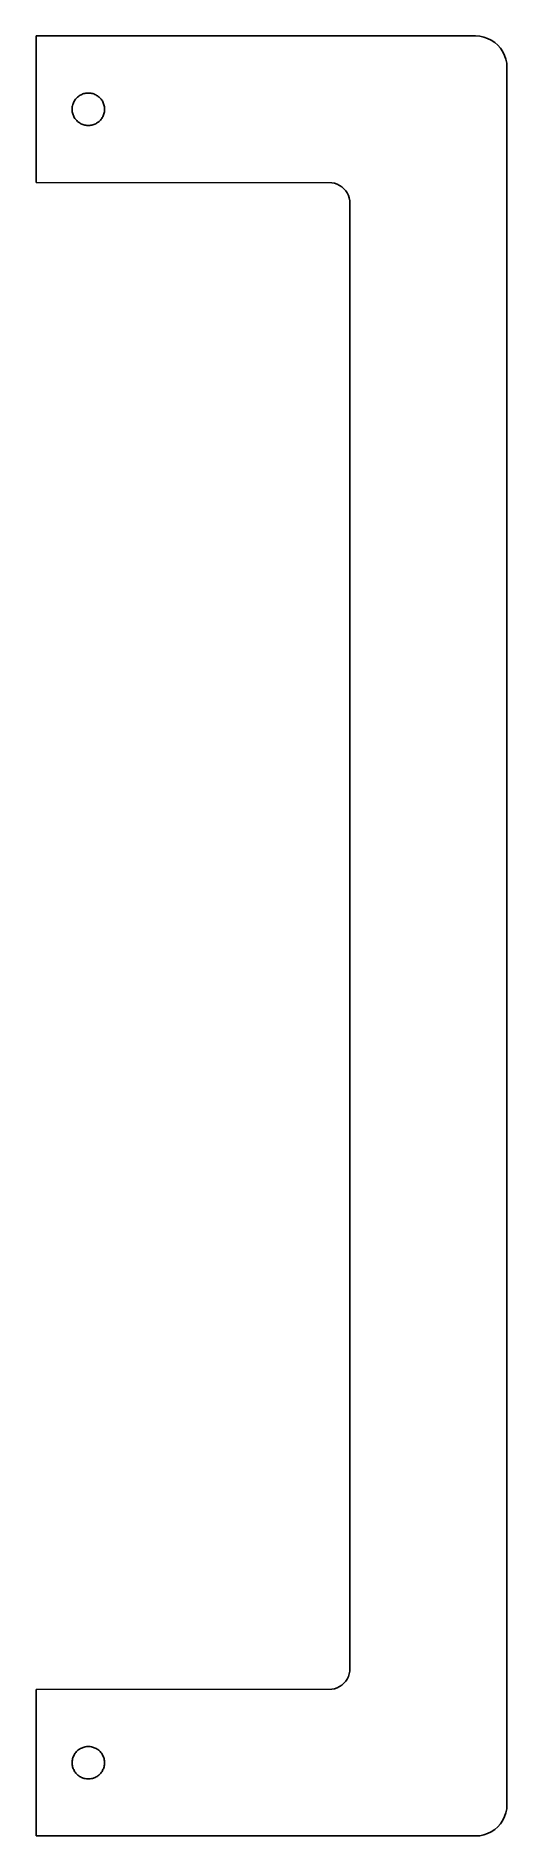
# Model space of a CAD drawing. Extents: x -57 to -12, y -92 to 80.
import ezdxf

# ---------------------------------------------------------------- set-up
doc = ezdxf.new("R2010")
doc.units = 0
doc.header["$MEASUREMENT"] = 0
doc.layers.get('0').update_dxf_attribs({"linetype": 'CONTINUOUS'})

msp = doc.modelspace()

# ---------------------------------------------------------------- linework, layer by layer
for p, q in [((-14.56, 80.35), (-56.56, 80.35)), ((-56.56, 80.35), (-56.56, 66.35)), ((-14.17, 80.32), (-14.56, 80.35)), ((-13.78, 80.25), (-14.17, 80.32)), ((-13.41, 80.12), (-13.78, 80.25)), ((-13.06, 79.95), (-13.41, 80.12)), ((-12.73, 79.73), (-13.06, 79.95)), ((-12.44, 79.47), (-12.73, 79.73)), ((-12.18, 79.18), (-12.44, 79.47)), ((-11.96, 78.85), (-12.18, 79.18)), ((-11.79, 78.5), (-11.96, 78.85)), ((-11.66, 78.13), (-11.79, 78.5)), ((-11.59, 77.74), (-11.66, 78.13)), ((-11.56, 77.35), (-11.59, 77.74)), ((-11.56, -88.65), (-11.56, 77.35)), ((-52.98, 73.97), (-53.02, 73.88)), ((-52.94, 74.06), (-52.98, 73.97)), ((-52.89, 74.14), (-52.94, 74.06)), ((-52.84, 74.22), (-52.89, 74.14)), ((-52.78, 74.3), (-52.84, 74.22)), ((-52.72, 74.38), (-52.78, 74.3)), ((-52.65, 74.45), (-52.72, 74.38)), ((-52.58, 74.52), (-52.65, 74.45)), ((-52.51, 74.58), (-52.58, 74.52)), ((-52.43, 74.63), (-52.51, 74.58)), ((-52.35, 74.69), (-52.43, 74.63)), ((-52.26, 74.73), (-52.35, 74.69)), ((-52.17, 74.77), (-52.26, 74.73)), ((-52.08, 74.81), (-52.17, 74.77)), ((-51.99, 74.84), (-52.08, 74.81)), ((-51.89, 74.86), (-51.99, 74.84)), ((-51.8, 74.88), (-51.89, 74.86)), ((-51.7, 74.89), (-51.8, 74.88)), ((-51.61, 74.9), (-51.7, 74.89)), ((-51.51, 74.9), (-51.61, 74.9)), ((-51.41, 74.89), (-51.51, 74.9)), ((-51.31, 74.88), (-51.41, 74.89)), ((-51.22, 74.86), (-51.31, 74.88)), ((-51.12, 74.84), (-51.22, 74.86)), ((-51.03, 74.81), (-51.12, 74.84)), ((-50.94, 74.77), (-51.03, 74.81)), ((-50.85, 74.73), (-50.94, 74.77)), ((-50.77, 74.68), (-50.85, 74.73)), ((-50.69, 74.63), (-50.77, 74.68)), ((-50.61, 74.57), (-50.69, 74.63)), ((-50.53, 74.51), (-50.61, 74.57)), ((-50.46, 74.44), (-50.53, 74.51)), ((-50.4, 74.37), (-50.46, 74.44)), ((-50.33, 74.3), (-50.4, 74.37)), ((-50.28, 74.22), (-50.33, 74.3)), ((-50.22, 74.14), (-50.28, 74.22)), ((-50.18, 74.05), (-50.22, 74.14)), ((-50.14, 73.96), (-50.18, 74.05)), ((-50.1, 73.87), (-50.14, 73.96)), ((-53.1, 73.5), (-53.11, 73.4)), ((-53.11, 73.4), (-53.11, 73.31)), ((-53.11, 73.31), (-53.1, 73.21)), ((-53.09, 73.6), (-53.1, 73.5)), ((-53.1, 73.21), (-53.09, 73.11)), ((-53.07, 73.69), (-53.09, 73.6)), ((-53.09, 73.11), (-53.07, 73.02)), ((-53.05, 73.79), (-53.07, 73.69)), ((-53.07, 73.02), (-53.05, 72.92)), ((-53.02, 73.88), (-53.05, 73.79)), ((-53.05, 72.92), (-53.02, 72.83)), ((-53.02, 72.83), (-52.98, 72.74)), ((-52.98, 72.74), (-52.94, 72.65)), ((-52.94, 72.65), (-52.9, 72.56)), ((-52.9, 72.56), (-52.84, 72.48)), ((-52.84, 72.48), (-52.79, 72.4)), ((-52.79, 72.4), (-52.73, 72.33)), ((-52.73, 72.33), (-52.66, 72.26)), ((-52.66, 72.26), (-52.59, 72.19)), ((-50.54, 72.18), (-50.47, 72.25)), ((-50.47, 72.25), (-50.4, 72.32)), ((-50.4, 72.32), (-50.34, 72.4)), ((-50.34, 72.4), (-50.28, 72.48)), ((-50.28, 72.48), (-50.23, 72.56)), ((-50.23, 72.56), (-50.18, 72.64)), ((-50.18, 72.64), (-50.14, 72.73)), ((-50.14, 72.73), (-50.1, 72.82)), ((-50.07, 73.78), (-50.1, 73.87)), ((-50.1, 72.82), (-50.07, 72.91)), ((-50.05, 73.68), (-50.07, 73.78)), ((-50.07, 72.91), (-50.05, 73.01)), ((-50.03, 73.59), (-50.05, 73.68)), ((-50.05, 73.01), (-50.03, 73.1)), ((-50.02, 73.49), (-50.03, 73.59)), ((-50.03, 73.1), (-50.02, 73.2)), ((-50.01, 73.39), (-50.02, 73.49)), ((-50.02, 73.2), (-50.01, 73.3)), ((-50.01, 73.3), (-50.01, 73.39)), ((-52.59, 72.19), (-52.51, 72.13)), ((-52.51, 72.13), (-52.43, 72.07)), ((-52.43, 72.07), (-52.35, 72.02)), ((-52.35, 72.02), (-52.27, 71.97)), ((-52.27, 71.97), (-52.18, 71.93)), ((-52.18, 71.93), (-52.09, 71.89)), ((-52.09, 71.89), (-52, 71.86)), ((-52, 71.86), (-51.9, 71.84)), ((-51.9, 71.84), (-51.81, 71.82)), ((-51.81, 71.82), (-51.71, 71.81)), ((-51.71, 71.81), (-51.61, 71.8)), ((-51.61, 71.8), (-51.52, 71.8)), ((-51.52, 71.8), (-51.42, 71.81)), ((-51.42, 71.81), (-51.32, 71.82)), ((-51.32, 71.82), (-51.23, 71.84)), ((-51.23, 71.84), (-51.13, 71.86)), ((-51.13, 71.86), (-51.04, 71.89)), ((-51.04, 71.89), (-50.95, 71.93)), ((-50.95, 71.93), (-50.86, 71.97)), ((-50.86, 71.97), (-50.77, 72.01)), ((-50.77, 72.01), (-50.69, 72.07)), ((-50.69, 72.07), (-50.61, 72.12)), ((-50.61, 72.12), (-50.54, 72.18)), ((-56.56, 66.35), (-28.3, 66.33)), ((-28.3, 66.33), (-28.04, 66.28)), ((-28.04, 66.28), (-27.79, 66.2)), ((-27.79, 66.2), (-27.56, 66.08)), ((-27.56, 66.08), (-27.34, 65.94)), ((-27.34, 65.94), (-27.15, 65.76)), ((-27.15, 65.76), (-26.97, 65.57)), ((-26.97, 65.57), (-26.83, 65.35)), ((-26.83, 65.35), (-26.71, 65.12)), ((-26.71, 65.12), (-26.63, 64.87)), ((-26.63, 64.87), (-26.58, 64.61)), ((-26.58, 64.61), (-26.58, -75.91)), ((-27.79, -77.5), (-27.56, -77.38)), ((-27.56, -77.38), (-27.34, -77.24)), ((-27.34, -77.24), (-27.15, -77.06)), ((-27.15, -77.06), (-26.97, -76.87)), ((-26.97, -76.87), (-26.83, -76.65)), ((-26.83, -76.65), (-26.71, -76.42)), ((-26.71, -76.42), (-26.63, -76.17)), ((-26.63, -76.17), (-26.58, -75.91)), ((-28.3, -77.63), (-56.56, -77.65)), ((-56.56, -77.65), (-56.56, -91.65)), ((-28.3, -77.63), (-28.04, -77.58)), ((-28.04, -77.58), (-27.79, -77.5)), ((-53.06, -84.26), (-53.08, -84.36)), ((-53.03, -84.17), (-53.06, -84.26)), ((-53, -84.08), (-53.03, -84.17)), ((-52.96, -83.99), (-53, -84.08)), ((-52.92, -83.9), (-52.96, -83.99)), ((-52.87, -83.82), (-52.92, -83.9)), ((-52.81, -83.74), (-52.87, -83.82)), ((-52.75, -83.66), (-52.81, -83.74)), ((-52.69, -83.59), (-52.75, -83.66)), ((-52.62, -83.52), (-52.69, -83.59)), ((-52.55, -83.46), (-52.62, -83.52)), ((-52.47, -83.4), (-52.55, -83.46)), ((-52.39, -83.34), (-52.47, -83.4)), ((-52.31, -83.29), (-52.39, -83.34)), ((-52.22, -83.25), (-52.31, -83.29)), ((-52.13, -83.21), (-52.22, -83.25)), ((-52.04, -83.18), (-52.13, -83.21)), ((-51.95, -83.15), (-52.04, -83.18)), ((-51.85, -83.13), (-51.95, -83.15)), ((-51.75, -83.11), (-51.85, -83.13)), ((-51.66, -83.1), (-51.75, -83.11)), ((-51.56, -83.1), (-51.66, -83.1)), ((-51.46, -83.1), (-51.56, -83.1)), ((-51.37, -83.11), (-51.46, -83.1)), ((-51.27, -83.13), (-51.37, -83.11)), ((-51.17, -83.15), (-51.27, -83.13)), ((-51.08, -83.18), (-51.17, -83.15)), ((-50.99, -83.21), (-51.08, -83.18)), ((-50.9, -83.25), (-50.99, -83.21)), ((-50.81, -83.29), (-50.9, -83.25)), ((-50.73, -83.34), (-50.81, -83.29)), ((-50.65, -83.4), (-50.73, -83.34)), ((-50.57, -83.46), (-50.65, -83.4)), ((-50.5, -83.52), (-50.57, -83.46)), ((-50.43, -83.59), (-50.5, -83.52)), ((-50.37, -83.66), (-50.43, -83.59)), ((-50.31, -83.74), (-50.37, -83.66)), ((-50.25, -83.82), (-50.31, -83.74)), ((-50.2, -83.9), (-50.25, -83.82)), ((-50.16, -83.99), (-50.2, -83.9)), ((-50.12, -84.08), (-50.16, -83.99)), ((-50.09, -84.17), (-50.12, -84.08)), ((-50.06, -84.26), (-50.09, -84.17)), ((-50.04, -84.36), (-50.06, -84.26)), ((-53.1, -84.46), (-53.11, -84.55)), ((-53.11, -84.55), (-53.11, -84.65)), ((-53.11, -84.65), (-53.11, -84.75)), ((-53.11, -84.75), (-53.1, -84.84)), ((-53.08, -84.36), (-53.1, -84.46)), ((-53.1, -84.84), (-53.08, -84.94)), ((-53.08, -84.94), (-53.06, -85.04)), ((-53.06, -85.04), (-53.03, -85.13)), ((-53.03, -85.13), (-53, -85.22)), ((-53, -85.22), (-52.96, -85.31)), ((-52.96, -85.31), (-52.92, -85.4)), ((-52.92, -85.4), (-52.87, -85.48)), ((-52.87, -85.48), (-52.81, -85.56)), ((-52.81, -85.56), (-52.75, -85.64)), ((-52.75, -85.64), (-52.69, -85.71)), ((-52.69, -85.71), (-52.62, -85.78)), ((-52.62, -85.78), (-52.55, -85.84)), ((-52.55, -85.84), (-52.47, -85.9)), ((-52.47, -85.9), (-52.39, -85.96)), ((-52.39, -85.96), (-52.31, -86.01)), ((-50.81, -86.01), (-50.73, -85.96)), ((-50.73, -85.96), (-50.65, -85.9)), ((-50.65, -85.9), (-50.57, -85.84)), ((-50.57, -85.84), (-50.5, -85.78)), ((-50.5, -85.78), (-50.43, -85.71)), ((-50.43, -85.71), (-50.37, -85.64)), ((-50.37, -85.64), (-50.31, -85.56)), ((-50.31, -85.56), (-50.25, -85.48)), ((-50.25, -85.48), (-50.2, -85.4)), ((-50.2, -85.4), (-50.16, -85.31)), ((-50.16, -85.31), (-50.12, -85.22)), ((-50.12, -85.22), (-50.09, -85.13)), ((-50.09, -85.13), (-50.06, -85.04)), ((-50.06, -85.04), (-50.04, -84.94)), ((-50.02, -84.46), (-50.04, -84.36)), ((-50.04, -84.94), (-50.02, -84.84)), ((-50.01, -84.55), (-50.02, -84.46)), ((-50.02, -84.84), (-50.01, -84.75)), ((-50.01, -84.65), (-50.01, -84.55)), ((-50.01, -84.75), (-50.01, -84.65)), ((-52.31, -86.01), (-52.22, -86.05)), ((-52.22, -86.05), (-52.13, -86.09)), ((-52.13, -86.09), (-52.04, -86.12)), ((-52.04, -86.12), (-51.95, -86.15)), ((-51.95, -86.15), (-51.85, -86.17)), ((-51.85, -86.17), (-51.75, -86.19)), ((-51.75, -86.19), (-51.66, -86.2)), ((-51.66, -86.2), (-51.56, -86.2)), ((-51.56, -86.2), (-51.46, -86.2)), ((-51.46, -86.2), (-51.37, -86.19)), ((-51.37, -86.19), (-51.27, -86.17)), ((-51.27, -86.17), (-51.17, -86.15)), ((-51.17, -86.15), (-51.08, -86.12)), ((-51.08, -86.12), (-50.99, -86.09)), ((-50.99, -86.09), (-50.9, -86.05)), ((-50.9, -86.05), (-50.81, -86.01)), ((-11.66, -89.43), (-11.79, -89.8)), ((-11.59, -89.04), (-11.66, -89.43)), ((-11.56, -88.65), (-11.59, -89.04)), ((-12.73, -91.03), (-13.06, -91.25)), ((-12.44, -90.77), (-12.73, -91.03)), ((-12.18, -90.48), (-12.44, -90.77)), ((-11.96, -90.15), (-12.18, -90.48)), ((-11.79, -89.8), (-11.96, -90.15)), ((-56.56, -91.65), (-14.56, -91.65)), ((-14.17, -91.62), (-14.56, -91.65)), ((-13.78, -91.55), (-14.17, -91.62)), ((-13.41, -91.42), (-13.78, -91.55)), ((-13.06, -91.25), (-13.41, -91.42))]:
    msp.add_line(p, q)

doc.saveas('drawing.dxf')
